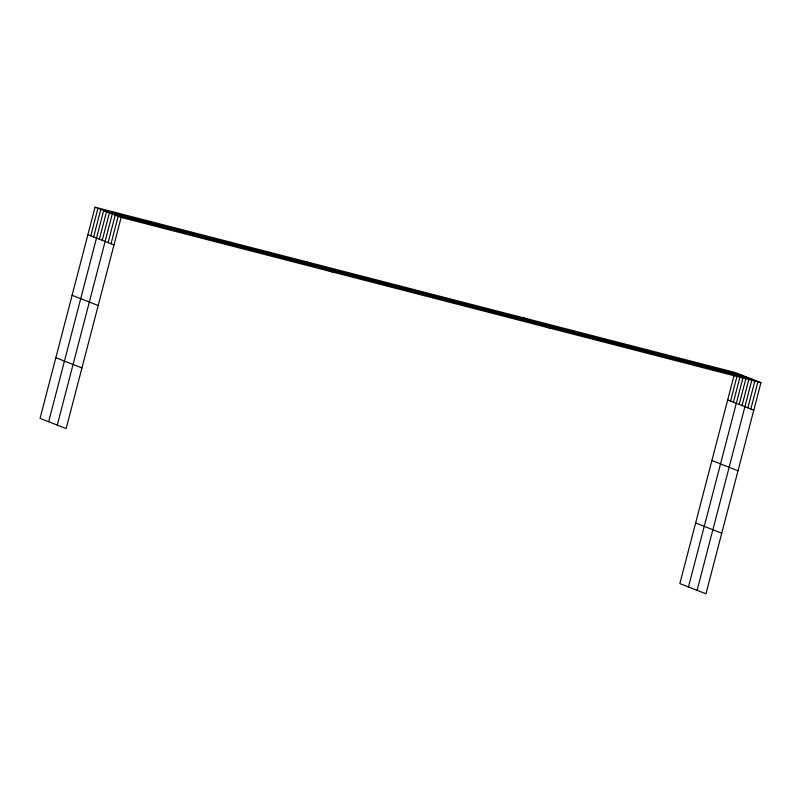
<?xml version="1.0" encoding="UTF-8"?>
<svg xmlns="http://www.w3.org/2000/svg" width="801" height="801" viewBox="0 0 801 801"><rect width="100%" height="100%" fill="white"/><g stroke="black" fill="none" stroke-linecap="round" stroke-linejoin="round"><path stroke-width="1.2" d="M95.049 207.189L40.05 418.342L66.143 428.575L121.151 217.411L95.049 207.189L734.857 372.425L760.95 382.658L705.951 593.811L679.849 583.589L734.227 374.818M90.763 235.814L97.922 208.31M93.627 236.936L100.796 209.431M48.661 421.716L103.659 210.563L743.468 375.809M99.374 239.189L106.533 211.684M102.238 240.31L109.407 212.816M57.272 425.091L112.28 213.937L752.079 379.183L697.08 590.337M108.065 242.593L115.234 215.099M111.029 243.754L118.188 216.26M730.562 401.051L737.721 373.556M733.436 402.182L739.974 377.071M688.46 586.963L742.847 378.192M739.173 404.425L746.332 376.931M742.046 405.556L748.895 379.253M747.874 407.839L755.033 380.345M750.827 409.001L757.996 381.496M121.151 217.411L760.95 382.658M523.724 317.897L549.816 328.13M727.688 399.929L753.791 410.152M306.182 261.717L332.285 271.95M711.909 460.535L738.001 470.768M87.89 234.683L113.982 244.916M695.638 522.983L721.731 533.206M72.1 295.289L98.203 305.521M55.84 357.737L81.932 367.959"/></g></svg>
